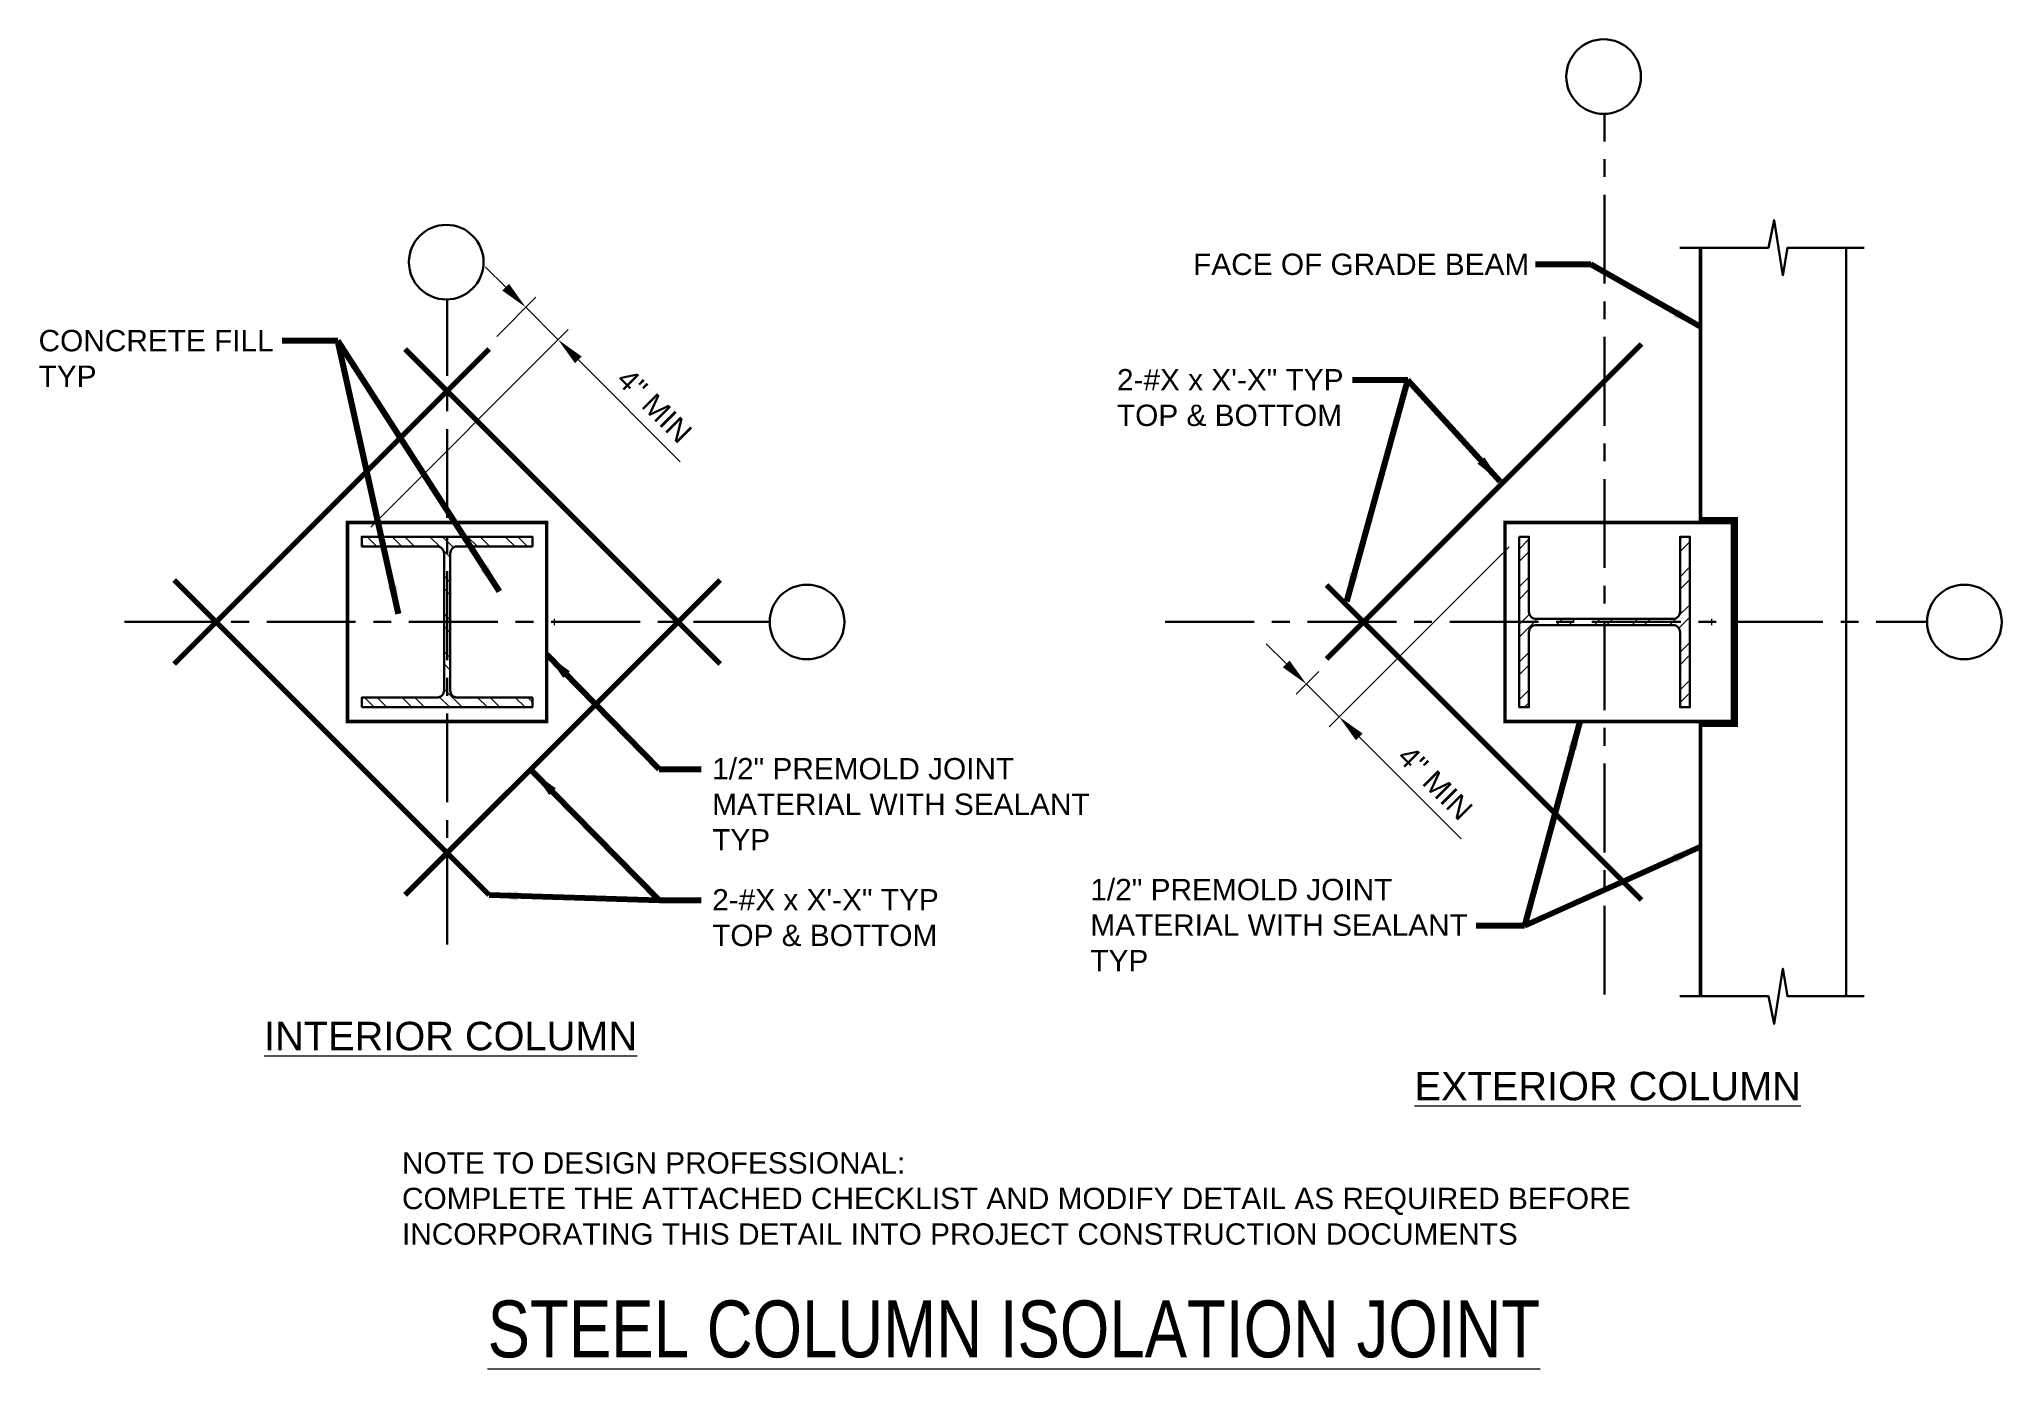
# Model space of a CAD drawing. Header units: inches. Extents: x 539 to 677, y 107 to 201.
import ezdxf

# ---------------------------------------------------------------- set-up
doc = ezdxf.new("R2010")
doc.units = ezdxf.units.IN
doc.header["$LTSCALE"] = 5
doc.header["$MEASUREMENT"] = 0
doc.linetypes.add('CENTER', pattern=[2, 1.25, -0.25, 0.25, -0.25])
doc.linetypes.add('HIDDEN', pattern=[0.375, 0.25, -0.125])
for name, color, linetype, lineweight in [('S-ANNO-DIMS', 1, 'Continuous', 20), ('S-ANNO-TEXT', 7, 'Continuous', 20), ('S-DELT-PATT', 7, 'Continuous', 15), ('S-DETL', 3, 'Continuous', 30), ('S-GRID', 9, 'CENTER', 20)]:
    doc.layers.add(name, color=color, linetype=linetype, lineweight=lineweight)
doc.styles.add('Romans', font='arial.ttf')
doc.dimstyles.get("Standard").update_dxf_attribs({"dimtxt": 0.18, "dimasz": 0.18, "dimexe": 0.18, "dimexo": 0.0625, "dimgap": 0.09, "dimtad": 0, "dimtih": 1, "dimtoh": 1, "dimdec": 4, "dimzin": 0, "dimdsep": 46, "dimtxsty": 'Standard', "dimcen": 0.09, "dimadec": 0, "dimazin": 0, "dimtfac": 1, "dimtdec": 4, "dimtofl": 0, "dimtmove": 0, "dimatfit": 3, "dimfxl": 1, "dimtolj": 1, "dimtzin": 0, "dimarcsym": 0})

# ---------------------------------------------------------------- blocks, each defined once
blk = doc.blocks.new('*D0')
at = {"layer": 'Defpoints', "color": 0, "transparency": 16777216}
for p in [(573.06, 182.05), (570.31, 179.3), (561.46, 165.89)]:
    blk.add_point(p, dxfattribs=at)
at = {"layer": 'S-ANNO-DIMS', "transparency": 16777216}
for p, q in [((571.65, 183.46), (570.23, 184.88)), ((571.02, 180), (573.77, 182.76)), ((573.06, 182.05), (575.34, 179.77)), ((562.17, 166.6), (576.05, 180.48)), ((576.76, 178.36), (583.92, 171.19))]:
    blk.add_line(p, q, dxfattribs=at)
for points in [[(571.88, 183.7), (571.41, 183.23), (573.06, 182.05)], [(576.99, 178.59), (576.52, 178.12), (575.34, 179.77)]]:
    blk.add_solid(points, dxfattribs=at)
at = {"layer": 'S-ANNO-DIMS', "transparency": 16777216, "insert": (582.11, 175.13), "char_height": 1.5, "attachment_point": 5, "rotation": 315, "style": 'Romans'}
blk.add_mtext('\\A1;4" MIN', dxfattribs=at)
blk = doc.blocks.new('*D1')
at = {"layer": 'Defpoints', "color": 0, "transparency": 16777216}
for p in [(642.91, 165.92), (629.54, 157.14), (627.95, 155.55)]:
    blk.add_point(p, dxfattribs=at)
at = {"layer": 'S-ANNO-DIMS', "transparency": 16777216}
for p, q in [((642.21, 165.21), (629.54, 152.55)), ((626.54, 156.97), (625.12, 158.38)), ((628.83, 156.43), (627.24, 154.85)), ((627.95, 155.55), (630.25, 153.25)), ((631.66, 151.84), (638.83, 144.67))]:
    blk.add_line(p, q, dxfattribs=at)
for points in [[(626.77, 157.2), (626.3, 156.73), (627.95, 155.55)], [(631.9, 152.08), (631.43, 151.61), (630.25, 153.25)]]:
    blk.add_solid(points, dxfattribs=at)
at = {"layer": 'S-ANNO-DIMS', "transparency": 16777216, "insert": (637.01, 148.61), "char_height": 1.5, "attachment_point": 5, "rotation": 315, "style": 'Romans'}
blk.add_mtext('\\A1;4" MIN', dxfattribs=at)

msp = doc.modelspace()

# ---------------------------------------------------------------- hatches: boundary and pattern name
at = {"layer": 'S-DELT-PATT'}
h = msp.add_hatch(dxfattribs=at)
h.set_pattern_fill('ANSI32', color=256, scale=5, angle=90)
h.set_pattern_definition([(135, (2216.877, 771.9101), (-1.3258252, -1.3258252), []), (135, (2216.877, 772.794), (-1.3258252, -1.3258252), [])])
h.paths.add_polyline_path([(561.5294194, 165.9198846), (561.5294194, 165.2323846), (566.8106694, 165.2323846, -0.4142135624), (567.3106694, 164.7323846), (567.3106694, 155.1073846, -0.4142135624), (566.8106694, 154.6073846), (561.5294194, 154.6073846), (561.5294194, 153.9198846), (573.5294194, 153.9198846), (573.5294194, 154.6073846), (568.2481694, 154.6073846, -0.4142135624), (567.7481694, 155.1073846), (567.7481694, 164.7323846, -0.4142135624), (568.2481694, 165.2323846), (573.5294194, 165.2323846), (573.5294194, 165.9198846)])
h = msp.add_hatch(dxfattribs=at)
h.set_pattern_fill('ANSI32', color=256, scale=5)
h.set_pattern_definition([(45, (1260.9026, -1489.4276), (-1.3258252, 1.3258252), []), (45, (1261.7865, -1489.4276), (-1.3258252, 1.3258252), [])])
h.paths.add_polyline_path([(654.9123921, 165.9198846), (654.2248921, 165.9198846), (654.2248921, 160.6386346, -0.4142135624), (653.7248921, 160.1386346), (644.0998921, 160.1386346, -0.4142135624), (643.5998921, 160.6386346), (643.5998921, 165.9198846), (642.9123921, 165.9198846), (642.9123921, 153.9198846), (643.5998921, 153.9198846), (643.5998921, 159.2011346, -0.4142135624), (644.0998921, 159.7011346), (653.7248921, 159.7011346, -0.4142135624), (654.2248921, 159.2011346), (654.2248921, 153.9198846), (654.9123921, 153.9198846)])

# ---------------------------------------------------------------- linework, layer by layer
at = {"layer": 'S-DETL', "color": 7, "linetype": 'CENTER'}
for p, q in [((648.9123921, 133.7192954), (648.9123921, 195.6524855)), ((567.5294194, 137.2379268), (567.5294194, 182.6018424)), ((544.8474616, 159.9198846), (590.2113772, 159.9198846)), ((618.0240819, 159.9198846), (671.5943499, 159.9198846))]:
    msp.add_line(p, q, dxfattribs=at)
at = {"layer": 'S-DETL', "linetype": 'Continuous'}
for p, q in [((655.9123921, 186.2413183), (655.4123921, 186.2413183)), ((665.9123921, 133.598451), (665.9123921, 186.2413183)), ((655.4123921, 133.598451), (655.9123921, 133.598451))]:
    msp.add_line(p, q, dxfattribs=at)
at = {"layer": 'S-DETL'}
msp.add_line((559.3415886, 168.0136554), (568.9245398, 177.5966066), dxfattribs=at)
at = {"layer": 'S-DETL', "linetype": 'Continuous'}
for points in [[(654.1966976, 186.2413183), (660.4379902, 186.2413183), (660.8380719, 188.1846103), (661.45499, 184.2980263), (661.778872, 186.2413183), (667.1762819, 186.2413183)], [(654.1966976, 133.598451), (660.4379902, 133.598451), (660.8380719, 131.655159), (661.45499, 135.541743), (661.778872, 133.598451), (667.1762819, 133.598451)]]:
    msp.add_lwpolyline(points, dxfattribs=at)
at = {"layer": 'S-DETL', "linetype": 'Continuous', "const_width": 0.25}
msp.add_lwpolyline([(655.6623921, 133.598451), (655.6623921, 152.6698846), (658.1623921, 152.6698846), (658.1623921, 167.1698846), (655.6623921, 167.1698846), (655.6623921, 186.2413183)], dxfattribs=at)
at = {"layer": 'S-DETL', "const_width": 0.375}
for points in [[(651.5145817, 179.4718217), (629.3604551, 157.3176951)], [(548.3310358, 156.9641417), (570.4851624, 179.1182683)], [(586.7278031, 156.9641417), (564.5736765, 179.1182683)], [(548.3310358, 162.8756276), (570.4851624, 140.721501)], [(586.7278031, 162.8756276), (564.5736765, 140.721501)], [(651.5145817, 140.3679476), (629.3604551, 162.5220742)]]:
    msp.add_lwpolyline(points, dxfattribs=at)
at = {"layer": 'S-DETL', "linetype": 'Continuous', "const_width": 0.25}
for points in [[(560.5294194, 152.9198846), (574.5294194, 152.9198846), (574.5294194, 166.9198846), (560.5294194, 166.9198846)], [(641.9123921, 152.9198846), (657.9123921, 152.9198846), (657.9123921, 166.9198846), (641.9123921, 166.9198846)]]:
    msp.add_lwpolyline(points, close=True, dxfattribs=at)
at = {"layer": 'S-DETL', "linetype": 'Continuous'}
for points in [[(561.5294194, 153.9198846), (573.5294194, 153.9198846), (573.5294194, 154.6073846), (568.2481694, 154.6073846, -0.4142135624), (567.7481694, 155.1073846), (567.7481694, 164.7323846, -0.4142135624), (568.2481694, 165.2323846), (573.5294194, 165.2323846), (573.5294194, 165.9198846), (561.5294194, 165.9198846), (561.5294194, 165.2323846), (566.8106694, 165.2323846, -0.4142135624), (567.3106694, 164.7323846), (567.3106694, 155.1073846, -0.4142135624), (566.8106694, 154.6073846), (561.5294194, 154.6073846)], [(642.9123921, 165.9198846), (642.9123921, 153.9198846), (643.5998921, 153.9198846), (643.5998921, 159.2011346, -0.4142135624), (644.0998921, 159.7011346), (653.7248921, 159.7011346, -0.4142135624), (654.2248921, 159.2011346), (654.2248921, 153.9198846), (654.9123921, 153.9198846), (654.9123921, 165.9198846), (654.2248921, 165.9198846), (654.2248921, 160.6386346, -0.4142135624), (653.7248921, 160.1386346), (644.0998921, 160.1386346, -0.4142135624), (643.5998921, 160.6386346), (643.5998921, 165.9198846)]]:
    msp.add_lwpolyline(points, format="xyb", close=True, dxfattribs=at)
at = {"layer": 'S-DETL', "color": 7, "linetype": 'Continuous'}
for centre in [(648.8498921, 198.2767389), (567.4669194, 185.2260958), (592.8363727, 159.9198846), (674.2193454, 159.9198846)]:
    msp.add_circle(centre, 2.6249955, dxfattribs=at)
at = {"layer": 'S-GRID', "color": 7, "linetype": 'HIDDEN'}
for p, q in [((575.0631905, 160.1386346), (575.0631905, 159.7011346)), ((656.4461632, 160.1386346), (656.4461632, 159.7011346))]:
    msp.add_line(p, q, dxfattribs=at)

# ---------------------------------------------------------------- texts
at = {"layer": 'S-ANNO-TEXT', "style": 'Romans', "width": 0.8}
msp.add_text('%%USTEEL COLUMN ISOLATION JOINT', height=4, dxfattribs=at).set_placement((570.3766848, 108.2042886))
at = {"layer": 'S-ANNO-TEXT', "attachment_point": 1, "style": 'Romans'}
for s, insert, char_height in [('\\A1;FACE OF GRADE BEAM', (619.9855389, 185.8264894), 1.499999989), ('\\A1;CONCRETE FILL \\PTYP', (538.8014349, 180.4572669), 1.499999989), ('\\A1;2-#X x X\'-X" TYP\\PTOP & BOTTOM', (614.6285698, 177.7053485), 1.499999989), ('\\A1;1/2" PREMOLD JOINT \\PMATERIAL WITH SEALANT \\PTYP', (586.16654, 150.3523122), 1.499999989), ('\\A1;2-#X x X\'-X" TYP\\PTOP & BOTTOM', (586.16654, 141.1340762), 1.499999989), ('\\A1;1/2" PREMOLD JOINT \\PMATERIAL WITH SEALANT\\PTYP', (612.7585253, 141.8526234), 1.499999989), ('\\A1;{\\LINTERIOR COLUMN}', (554.6576595, 131.8024562), 2), ('\\A1;{\\LEXTERIOR COLUMN}', (635.5542748, 128.2838248), 2), ('NOTE TO DESIGN PROFESSIONAL: \\PCOMPLETE THE ATTACHED CHECKLIST AND MODIFY DETAIL AS REQUIRED BEFORE \\PINCORPORATING THIS DETAIL INTO PROJECT CONSTRUCTION DOCUMENTS', (564.3548229, 122.6306188), 1.499999989)]:
    msp.add_mtext(s, dxfattribs=dict(at, insert=insert, char_height=char_height))

# ---------------------------------------------------------------- dimensions: what is measured, and where the dimension line sits
at = {"layer": 'S-ANNO-DIMS'}
for base, p1, p2, picture, middle in [((573.0621731, 182.0488324), (561.4629089, 165.8923351), (570.3083857, 179.295045), '*D0', (581.0450336, 174.065972)), ((627.9493266, 155.5530131), (642.9123921, 165.9198846), (629.5372318, 157.1409184), '*D1', (635.9516675, 147.5506722))]:
    dim = msp.add_linear_dim(base=base, p1=p1, p2=p2, angle=135, text='4" MIN', dimstyle='Standard', override={"dimscale": 16, "dimtxt": 0.09375, "dimasz": 0.125, "dimexe": 0.0625, "dimgap": 0.0625, "dimtih": 0, "dimtoh": 0, "dimdec": 5, "dimlfac": 1, "dimrnd": 0.03125, "dimzin": 7, "dimlunit": 4, "dimtxsty": 'Romans', "dimcen": 0.125, "dimclrd": 256, "dimclre": 256, "dimclrt": 256, "dimadec": 4, "dimtdec": 5, "dimtofl": 1, "dimtvp": 1, "dimfrac": 2, "dimtzin": 3, "dimlwd": 65535, "dimlwe": 65535}, dxfattribs=at)
    dim.commit()
    dim.dimension.update_dxf_attribs({"geometry": picture, "text_midpoint": middle, "dimtype": 128})

# ---------------------------------------------------------------- leaders
at = {"layer": 'S-ANNO-TEXT'}
for points in [[(655.6623921, 180.6884325), (647.9601798, 185.0509096), (644.0663709, 185.0509096)], [(571.2123707, 162.0583381), (559.8470739, 179.6816871), (555.9317212, 179.6816871)], [(564.1209043, 160.4952927), (559.8470739, 179.6816871), (555.9317212, 179.6816871)], [(630.7828788, 161.3648156), (635.0786541, 176.9297687), (631.1848452, 176.9297687)], [(641.5729934, 169.7953984), (635.0786541, 176.9297687), (631.1848452, 176.9297687)], [(574.5294194, 157.6443538), (582.4481043, 149.5767324), (585.3909602, 149.5767324)], [(647.1859635, 152.9198846), (643.297064, 138.5504406), (639.8833546, 138.5504406)], [(573.5334956, 149.4161551), (582.4481043, 140.3584964), (585.3909602, 140.3584964)], [(655.6623921, 144.1041119), (643.297064, 138.5504406), (639.8833546, 138.5504406)], [(570.4851624, 140.721501), (582.4481043, 140.3584964), (585.3909602, 140.3584964)]]:
    msp.add_leader(points, dimstyle='Standard', override={"dimscale": 16, "dimtxt": 0.09375, "dimasz": 0.125, "dimexe": 0.0625, "dimgap": 0.0625, "dimtad": 0, "dimtih": 0, "dimtoh": 0, "dimdec": 5, "dimlfac": 16, "dimrnd": 0.03125, "dimzin": 7, "dimlunit": 4, "dimtxsty": 'Romans', "dimcen": 0.125, "dimclrd": 256, "dimclre": 256, "dimclrt": 256, "dimadec": 4, "dimtdec": 5, "dimtofl": 1, "dimtvp": 1, "dimfrac": 2, "dimtzin": 3, "dimlwd": 65535, "dimlwe": 65535}, dxfattribs=at)

doc.saveas('drawing.dxf')
